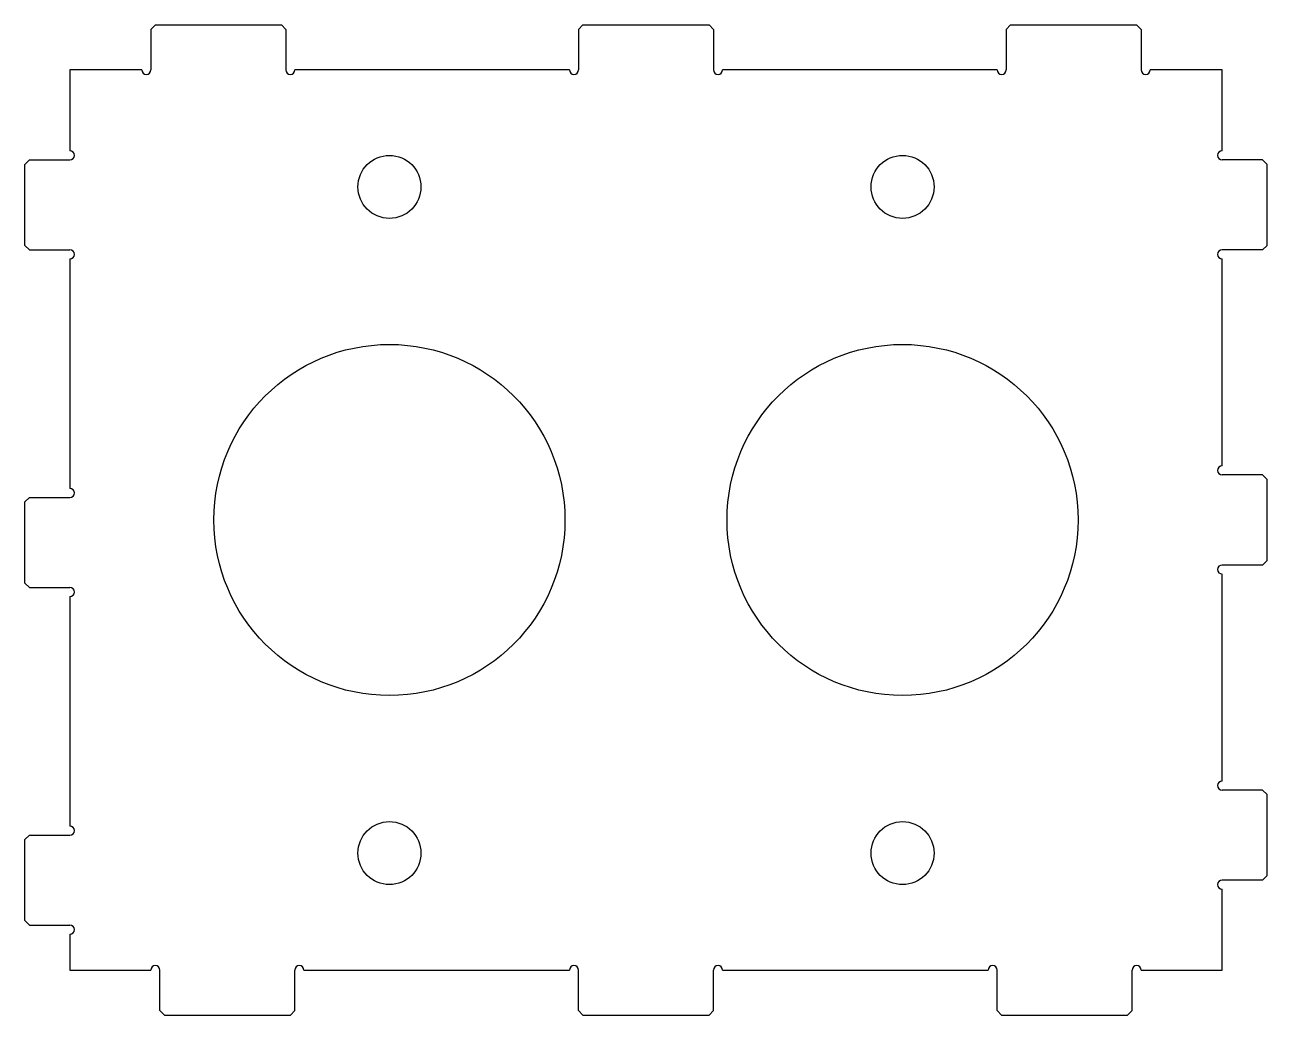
# Model space of a CAD drawing. Extents: x 225 to 501, y 251 to 471.
import ezdxf

# ---------------------------------------------------------------- set-up
doc = ezdxf.new("R2010")
doc.units = 0
doc.linetypes.add('SLD-CONTINUA', pattern=[0])
doc.layers.get('0').update_dxf_attribs({"linetype": 'CONTINUOUS'})

msp = doc.modelspace()

# ---------------------------------------------------------------- linework, layer by layer
at = {"color": 7, "linetype": 'SLD-CONTINUA'}
for p, q in [((253.56, 471.31), (252.56, 470.31)), ((252.56, 470.31), (252.56, 461.31)), ((253.56, 471.31), (281.56, 471.31)), ((282.56, 470.31), (281.56, 471.31)), ((282.56, 470.31), (282.56, 461.31)), ((348.56, 471.31), (347.56, 470.31)), ((347.56, 470.31), (347.56, 461.31)), ((348.56, 471.31), (376.56, 471.31)), ((377.56, 470.31), (376.56, 471.31)), ((377.56, 470.31), (377.56, 461.31)), ((443.56, 471.31), (442.56, 470.31)), ((442.56, 470.31), (442.56, 461.31)), ((443.56, 471.31), (471.56, 471.31)), ((472.56, 470.31), (471.56, 471.31)), ((472.56, 470.31), (472.56, 461.31)), ((250.56, 461.31), (234.56, 461.31)), ((234.56, 461.31), (234.56, 443.31)), ((345.56, 461.31), (284.56, 461.31)), ((440.56, 461.31), (379.56, 461.31)), ((490.56, 461.31), (474.56, 461.31)), ((490.56, 443.31), (490.56, 461.31)), ((225.56, 441.31), (224.56, 440.31)), ((224.56, 422.31), (224.56, 440.31)), ((225.56, 441.31), (234.56, 441.31)), ((499.56, 441.31), (490.56, 441.31)), ((500.56, 440.31), (499.56, 441.31)), ((500.56, 422.31), (500.56, 440.31)), ((224.56, 422.31), (225.56, 421.31)), ((499.56, 421.31), (500.56, 422.31)), ((225.56, 421.31), (234.56, 421.31)), ((499.56, 421.31), (490.56, 421.31)), ((234.56, 419.31), (234.56, 368.31)), ((490.56, 373.31), (490.56, 419.31)), ((499.56, 371.31), (490.56, 371.31)), ((500.56, 370.31), (499.56, 371.31)), ((500.56, 352.31), (500.56, 370.31)), ((225.56, 366.31), (224.56, 365.31)), ((224.56, 347.31), (224.56, 365.31)), ((225.56, 366.31), (234.56, 366.31)), ((499.56, 351.31), (490.56, 351.31)), ((499.56, 351.31), (500.56, 352.31)), ((490.56, 303.31), (490.56, 349.31)), ((224.56, 347.31), (225.56, 346.31)), ((225.56, 346.31), (234.56, 346.31)), ((234.56, 344.31), (234.56, 293.31)), ((499.56, 301.31), (490.56, 301.31)), ((500.56, 300.31), (499.56, 301.31)), ((500.56, 282.31), (500.56, 300.31)), ((225.56, 291.31), (224.56, 290.31)), ((224.56, 272.31), (224.56, 290.31)), ((225.56, 291.31), (234.56, 291.31)), ((499.56, 281.31), (500.56, 282.31)), ((499.56, 281.31), (490.56, 281.31)), ((490.56, 261.31), (490.56, 279.31)), ((224.56, 272.31), (225.56, 271.31)), ((225.56, 271.31), (234.56, 271.31)), ((234.56, 269.31), (234.56, 261.31)), ((234.56, 261.31), (252.56, 261.31)), ((254.56, 252.31), (254.56, 261.31)), ((284.56, 252.31), (284.56, 261.31)), ((286.56, 261.31), (345.56, 261.31)), ((347.56, 252.31), (347.56, 261.31)), ((377.56, 252.31), (377.56, 261.31)), ((379.56, 261.31), (438.56, 261.31)), ((440.56, 252.31), (440.56, 261.31)), ((470.56, 252.31), (470.56, 261.31)), ((472.56, 261.31), (490.56, 261.31)), ((254.56, 252.31), (255.56, 251.31)), ((255.56, 251.31), (283.56, 251.31)), ((283.56, 251.31), (284.56, 252.31)), ((347.56, 252.31), (348.56, 251.31)), ((348.56, 251.31), (376.56, 251.31)), ((376.56, 251.31), (377.56, 252.31)), ((440.56, 252.31), (441.56, 251.31)), ((441.56, 251.31), (469.56, 251.31)), ((469.56, 251.31), (470.56, 252.31))]:
    msp.add_line(p, q, dxfattribs=at)
for centre, radius in [((305.56, 435.31), 7), ((419.56, 435.31), 7), ((305.56, 361.31), 39), ((419.56, 361.31), 39), ((305.56, 287.31), 7), ((419.56, 287.31), 7)]:
    msp.add_circle(centre, radius, dxfattribs=at)
for centre, start, end in [((251.56, 461.31), 180, 0), ((283.56, 461.31), 180, 0), ((346.56, 461.31), 180, 0), ((378.56, 461.31), 180, 0), ((441.56, 461.31), 180, 0), ((473.56, 461.31), 180, 0), ((234.56, 442.31), 270, 90), ((490.56, 442.31), 90, 270), ((234.56, 420.31), 270, 90), ((490.56, 420.31), 90, 270), ((490.56, 372.31), 90, 270), ((234.56, 367.31), 270, 90), ((490.56, 350.31), 90, 270), ((234.56, 345.31), 270, 90), ((490.56, 302.31), 90, 270), ((234.56, 292.31), 270, 90), ((490.56, 280.31), 90, 270), ((234.56, 270.31), 270, 90), ((253.56, 261.31), 0, 180), ((285.56, 261.31), 0, 180), ((346.56, 261.31), 0, 180), ((378.56, 261.31), 0, 180), ((439.56, 261.31), 0, 180), ((471.56, 261.31), 0, 180)]:
    msp.add_arc(centre, 1, start, end, dxfattribs=at)

doc.saveas('drawing.dxf')
